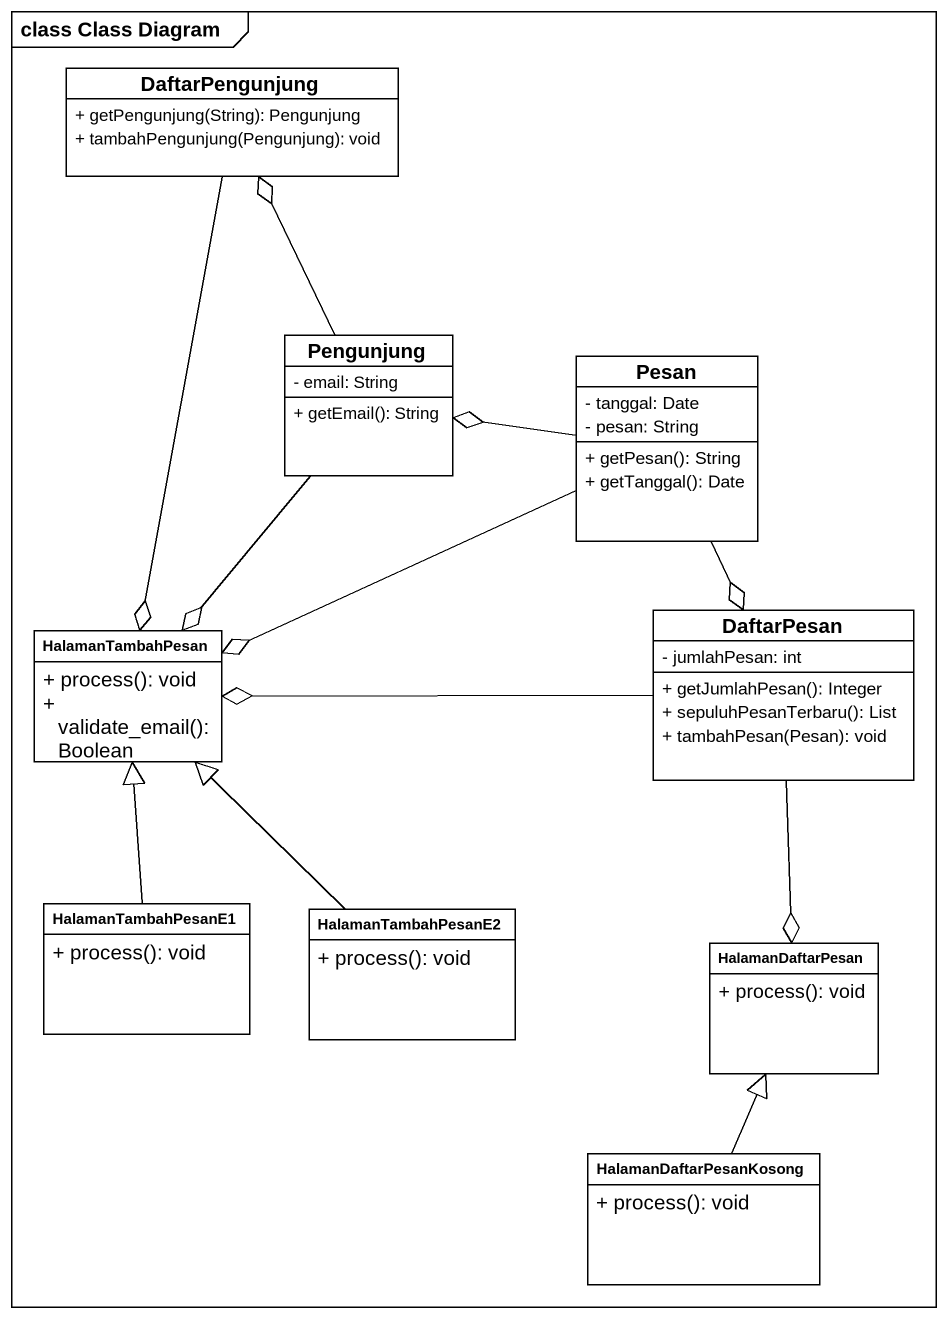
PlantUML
@startuml
mainframe class Class Diagram
hide circle
hide empty members
skinparam classAttributeIconSize 0
class DaftarPengunjung {
  + getPengunjung(String): Pengunjung
  + tambahPengunjung(Pengunjung): void
}
class Pengunjung {
  - email: String
  + getEmail(): String
}
class Pesan {
  - tanggal: Date
  - pesan: String
  + getPesan(): String
  + getTanggal(): Date
}
class HalamanTambahPesan {
  + process(): void
  + validate_email(): Boolean
}
class DaftarPesan {
  - jumlahPesan: int
  + getJumlahPesan(): Integer
  + sepuluhPesanTerbaru(): List
  + tambahPesan(Pesan): void
}
class HalamanTambahPesanE1 {
  + process(): void
}
class HalamanTambahPesanE2 {
  + process(): void
}
class HalamanDaftarPesan {
  + process(): void
}
class HalamanDaftarPesanKosong {
  + process(): void
}
DaftarPengunjung --o HalamanTambahPesan
Pengunjung -up-o DaftarPengunjung
Pengunjung --o HalamanTambahPesan
Pesan -left-o Pengunjung
Pesan -left-o HalamanTambahPesan
Pesan --o DaftarPesan
DaftarPesan -left-o HalamanTambahPesan
DaftarPesan --o HalamanDaftarPesan
HalamanTambahPesanE1 -up-|> HalamanTambahPesan
HalamanTambahPesanE2 -up-|> HalamanTambahPesan
HalamanDaftarPesanKosong -up-|> HalamanDaftarPesan
@enduml
